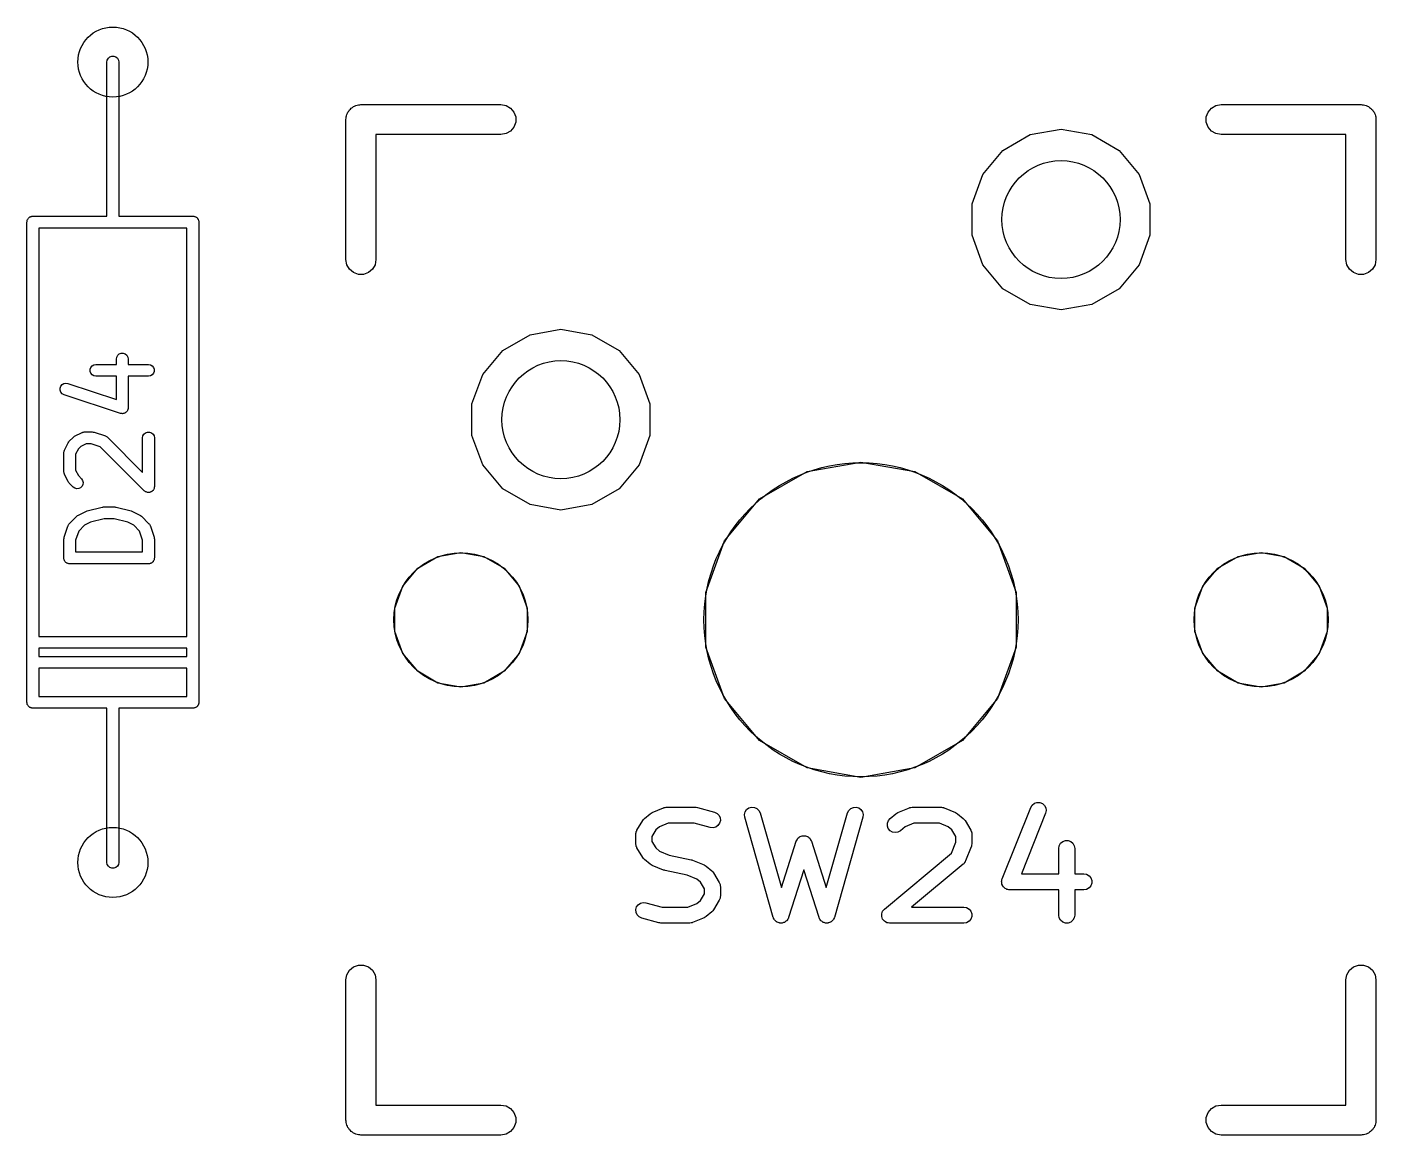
# Model space of a CAD drawing. Header units: millimetres. Extents: x 99 to 267, y 100 to 221.
# Drawn here: x 160.71 to 177.84, y 160.48 to 174.55 of the extents above; entities that cross this region are included whole.
import ezdxf

# ---------------------------------------------------------------- set-up
doc = ezdxf.new("R2010")
doc.units = ezdxf.units.MM
doc.layers.add('BLACK', color=7, linetype='Continuous')
doc.layers.add('PCB', color=4, linetype='Continuous')

# ---------------------------------------------------------------- blocks, each defined once
blk = doc.blocks.new('PCB詳細')
at = {"layer": 'BLACK'}
for p, q in [((97.925, -71.92), (97.9295, -71.8943)), ((97.925, -73.19), (97.925, -71.92)), ((97.9295, -71.8943), (97.9425, -71.8718)), ((97.9425, -71.8718), (97.9625, -71.855)), ((97.9625, -71.855), (97.987, -71.8461)), ((97.987, -71.8461), (98.013, -71.8461)), ((98.013, -71.8461), (98.0375, -71.855)), ((98.0375, -71.855), (98.0575, -71.8718)), ((98.0575, -71.8718), (98.0705, -71.8943)), ((98.0705, -71.8943), (98.075, -71.92)), ((98.075, -71.92), (98.075, -73.19)), ((101.101, -72.4681), (101.117, -72.4624)), ((101.117, -72.4624), (101.134, -72.4624)), ((101.134, -72.4624), (101.15, -72.4595)), ((101.15, -72.4595), (102.928, -72.4595)), ((102.928, -72.4595), (102.993, -72.471)), ((112.007, -72.471), (112.072, -72.4595)), ((112.072, -72.4595), (113.85, -72.4595)), ((113.85, -72.4595), (113.866, -72.4624)), ((113.866, -72.4624), (113.883, -72.4624)), ((113.883, -72.4624), (113.899, -72.4681)), ((100.959, -72.65), (100.962, -72.6336)), ((100.962, -72.6169), (100.968, -72.6013)), ((100.962, -72.6336), (100.962, -72.6169)), ((100.968, -72.6013), (100.971, -72.5848)), ((100.971, -72.5848), (100.979, -72.5704)), ((100.979, -72.5704), (100.985, -72.5547)), ((100.985, -72.5547), (100.996, -72.542)), ((100.996, -72.542), (101.004, -72.5275)), ((101.004, -72.5275), (101.017, -72.5168)), ((101.017, -72.5168), (101.028, -72.5041)), ((101.028, -72.5041), (101.042, -72.4957)), ((101.042, -72.4957), (101.055, -72.485)), ((101.055, -72.485), (101.07, -72.4793)), ((101.07, -72.4793), (101.085, -72.471)), ((101.085, -72.471), (101.101, -72.4681)), ((102.993, -72.471), (103.05, -72.5041)), ((103.05, -72.5041), (103.093, -72.5547)), ((103.093, -72.5547), (103.116, -72.6169)), ((103.116, -72.6169), (103.116, -72.6831)), ((111.884, -72.6169), (111.907, -72.5547)), ((111.884, -72.6831), (111.884, -72.6169)), ((111.907, -72.5547), (111.95, -72.5041)), ((111.95, -72.5041), (112.007, -72.471)), ((113.899, -72.4681), (113.915, -72.471)), ((113.915, -72.471), (113.93, -72.4793)), ((113.93, -72.4793), (113.945, -72.485)), ((113.945, -72.485), (113.958, -72.4957)), ((113.958, -72.4957), (113.972, -72.5041)), ((113.972, -72.5041), (113.983, -72.5168)), ((113.983, -72.5168), (113.996, -72.5275)), ((113.996, -72.5275), (114.004, -72.542)), ((114.004, -72.542), (114.015, -72.5547)), ((114.015, -72.5547), (114.021, -72.5704)), ((114.021, -72.5704), (114.029, -72.5848)), ((114.029, -72.5848), (114.032, -72.6013)), ((114.032, -72.6013), (114.038, -72.6169)), ((114.038, -72.6169), (114.038, -72.6336)), ((114.038, -72.6336), (114.04, -72.65)), ((100.959, -74.428), (100.959, -72.65)), ((103.05, -72.7959), (102.993, -72.829)), ((103.093, -72.7452), (103.05, -72.7959)), ((103.116, -72.6831), (103.093, -72.7452)), ((109.648, -72.8418), (110.04, -72.7726)), ((110.04, -72.7726), (110.432, -72.8418)), ((111.907, -72.7452), (111.884, -72.6831)), ((111.95, -72.7959), (111.907, -72.7452)), ((112.007, -72.829), (111.95, -72.7959)), ((114.04, -72.65), (114.04, -74.428)), ((102.928, -72.8405), (101.34, -72.8405)), ((101.34, -72.8405), (101.34, -74.428)), ((102.993, -72.829), (102.928, -72.8405)), ((109.302, -73.0411), (109.648, -72.8418)), ((110.432, -72.8418), (110.778, -73.0411)), ((112.072, -72.8405), (112.007, -72.829)), ((113.659, -72.8405), (112.072, -72.8405)), ((113.659, -74.428), (113.659, -72.8405)), ((109.046, -73.3463), (109.302, -73.0411)), ((110.778, -73.0411), (111.034, -73.3463)), ((97.925, -73.877), (97.925, -73.19)), ((98.075, -73.19), (98.075, -73.877)), ((108.91, -73.7208), (109.046, -73.3463)), ((111.034, -73.3463), (111.17, -73.7208)), ((108.91, -74.1192), (108.91, -73.7208)), ((111.17, -73.7208), (111.17, -74.1192)), ((96.909, -73.952), (96.9101, -73.9455)), ((96.909, -80.048), (96.909, -73.952)), ((96.9101, -73.939), (96.9124, -73.9328)), ((96.9101, -73.9455), (96.9101, -73.939)), ((96.9124, -73.9328), (96.9135, -73.9263)), ((96.9135, -73.9263), (96.9168, -73.9207)), ((96.9168, -73.9207), (96.919, -73.9145)), ((96.919, -73.9145), (96.9233, -73.9095)), ((96.9233, -73.9095), (96.9265, -73.9038)), ((96.9265, -73.9038), (96.9316, -73.8996)), ((96.9316, -73.8996), (96.9358, -73.8945)), ((96.9358, -73.8945), (96.9415, -73.8913)), ((96.9415, -73.8913), (96.9465, -73.887)), ((96.9465, -73.887), (96.9527, -73.8848)), ((96.9527, -73.8848), (96.9583, -73.8815)), ((96.9583, -73.8815), (96.9648, -73.8804)), ((96.9648, -73.8804), (96.971, -73.8781)), ((96.971, -73.8781), (96.9775, -73.8781)), ((96.9775, -73.8781), (96.984, -73.877)), ((96.984, -73.877), (97.925, -73.877)), ((98.075, -73.877), (99.016, -73.877)), ((99.016, -73.877), (99.0225, -73.8781)), ((99.0225, -73.8781), (99.029, -73.8781)), ((99.029, -73.8781), (99.0352, -73.8804)), ((99.0352, -73.8804), (99.0417, -73.8815)), ((99.0417, -73.8815), (99.0473, -73.8848)), ((99.0473, -73.8848), (99.0535, -73.887)), ((99.0535, -73.887), (99.0585, -73.8913)), ((99.0585, -73.8913), (99.0642, -73.8945)), ((99.0642, -73.8945), (99.0684, -73.8996)), ((99.0684, -73.8996), (99.0735, -73.9038)), ((99.0735, -73.9038), (99.0767, -73.9095)), ((99.0767, -73.9095), (99.081, -73.9145)), ((99.081, -73.9145), (99.0832, -73.9207)), ((99.0832, -73.9207), (99.0865, -73.9263)), ((99.0865, -73.9263), (99.0876, -73.9328)), ((99.0876, -73.9328), (99.0899, -73.939)), ((99.0899, -73.939), (99.0899, -73.9455)), ((99.0899, -73.9455), (99.091, -73.952)), ((99.091, -73.952), (99.091, -80.048)), ((98, -74.027), (97.059, -74.027)), ((97.059, -74.027), (97.059, -79.211)), ((98.941, -74.027), (98, -74.027)), ((98.941, -79.211), (98.941, -74.027)), ((109.046, -74.4937), (108.91, -74.1192)), ((111.17, -74.1192), (111.034, -74.4937)), ((100.971, -74.4932), (100.959, -74.428)), ((101.004, -74.5505), (100.971, -74.4932)), ((101.329, -74.4932), (101.296, -74.5505)), ((101.34, -74.428), (101.329, -74.4932)), ((109.302, -74.7989), (109.046, -74.4937)), ((111.034, -74.4937), (110.778, -74.7989)), ((113.671, -74.4932), (113.659, -74.428)), ((113.704, -74.5505), (113.671, -74.4932)), ((114.029, -74.4932), (113.996, -74.5505)), ((114.04, -74.428), (114.029, -74.4932)), ((101.055, -74.593), (101.004, -74.5505)), ((101.117, -74.6156), (101.055, -74.593)), ((101.183, -74.6156), (101.117, -74.6156)), ((101.245, -74.593), (101.183, -74.6156)), ((101.296, -74.5505), (101.245, -74.593)), ((113.755, -74.593), (113.704, -74.5505)), ((113.817, -74.6156), (113.755, -74.593)), ((113.883, -74.6156), (113.817, -74.6156)), ((113.945, -74.593), (113.883, -74.6156)), ((113.996, -74.5505), (113.945, -74.593)), ((109.648, -74.9982), (109.302, -74.7989)), ((110.778, -74.7989), (110.432, -74.9982)), ((110.04, -75.0674), (109.648, -74.9982)), ((110.432, -74.9982), (110.04, -75.0674)), ((103.298, -75.3818), (103.69, -75.3126)), ((103.69, -75.3126), (104.082, -75.3818)), ((102.952, -75.5811), (103.298, -75.3818)), ((104.082, -75.3818), (104.428, -75.5811)), ((98.044, -75.6905), (98.0486, -75.6648)), ((98.044, -75.7583), (98.044, -75.6905)), ((98.0486, -75.6648), (98.0616, -75.6423)), ((98.0616, -75.6423), (98.0815, -75.6255)), ((98.0815, -75.6255), (98.106, -75.6166)), ((98.106, -75.6166), (98.1321, -75.6166)), ((98.1321, -75.6166), (98.1565, -75.6255)), ((98.1565, -75.6255), (98.1765, -75.6423)), ((98.1765, -75.6423), (98.1895, -75.6648)), ((98.1895, -75.6648), (98.194, -75.6905)), ((98.194, -75.6905), (98.194, -75.7583)), ((102.696, -75.8863), (102.952, -75.5811)), ((104.428, -75.5811), (104.684, -75.8863)), ((97.7119, -75.8203), (97.7208, -75.7958)), ((97.7119, -75.8464), (97.7119, -75.8203)), ((97.7208, -75.8708), (97.7119, -75.8464)), ((97.7208, -75.7958), (97.7375, -75.7759)), ((97.7375, -75.8908), (97.7208, -75.8708)), ((97.7375, -75.7759), (97.7601, -75.7629)), ((97.7601, -75.7629), (97.7857, -75.7583)), ((97.7857, -75.7583), (98.044, -75.7583)), ((98.194, -75.7583), (98.4524, -75.7583)), ((98.4524, -75.7583), (98.478, -75.7629)), ((98.478, -75.7629), (98.5006, -75.7759)), ((98.5006, -75.7759), (98.5173, -75.7958)), ((98.5173, -75.8708), (98.5006, -75.8908)), ((98.5173, -75.7958), (98.5262, -75.8203)), ((98.5262, -75.8464), (98.5173, -75.8708)), ((98.5262, -75.8203), (98.5262, -75.8464)), ((102.56, -76.2608), (102.696, -75.8863)), ((104.684, -75.8863), (104.82, -76.2608)), ((97.3306, -76.0604), (97.3388, -76.0357)), ((97.3313, -76.0865), (97.3306, -76.0604)), ((97.3388, -76.0357), (97.355, -76.0153)), ((97.355, -76.0153), (97.3772, -76.0017)), ((97.3772, -76.0017), (97.4027, -75.9965)), ((97.4027, -75.9965), (97.4285, -76.0003)), ((97.4285, -76.0003), (98.044, -76.2055)), ((97.7601, -75.9038), (97.7375, -75.8908)), ((97.7857, -75.9083), (97.7601, -75.9038)), ((98.044, -75.9083), (97.7857, -75.9083)), ((98.044, -76.2055), (98.044, -75.9083)), ((98.4524, -75.9083), (98.194, -75.9083)), ((98.194, -75.9083), (98.194, -76.3095)), ((98.478, -75.9038), (98.4524, -75.9083)), ((98.5006, -75.8908), (98.478, -75.9038)), ((97.3409, -76.1107), (97.3313, -76.0865)), ((97.3581, -76.1302), (97.3409, -76.1107)), ((97.381, -76.1426), (97.3581, -76.1302)), ((98.0953, -76.3807), (97.381, -76.1426)), ((98.1008, -76.3815), (98.0953, -76.3807)), ((98.106, -76.3834), (98.1008, -76.3815)), ((98.1136, -76.3834), (98.106, -76.3834)), ((98.1211, -76.3845), (98.1136, -76.3834)), ((98.1265, -76.3834), (98.1211, -76.3845)), ((98.1321, -76.3834), (98.1265, -76.3834)), ((98.1392, -76.3808), (98.1321, -76.3834)), ((98.1466, -76.3793), (98.1392, -76.3808)), ((98.1513, -76.3764), (98.1466, -76.3793)), ((98.1565, -76.3745), (98.1513, -76.3764)), ((98.1624, -76.3696), (98.1565, -76.3745)), ((98.1688, -76.3656), (98.1624, -76.3696)), ((98.1723, -76.3613), (98.1688, -76.3656)), ((98.1765, -76.3577), (98.1723, -76.3613)), ((98.1803, -76.3512), (98.1765, -76.3577)), ((98.185, -76.3452), (98.1803, -76.3512)), ((98.1868, -76.34), (98.185, -76.3452)), ((98.1895, -76.3352), (98.1868, -76.34)), ((98.1908, -76.3277), (98.1895, -76.3352)), ((98.1932, -76.3205), (98.1908, -76.3277)), ((98.194, -76.3095), (98.1931, -76.315)), ((98.1931, -76.315), (98.1932, -76.3205)), ((102.56, -76.6592), (102.56, -76.2608)), ((104.82, -76.2608), (104.82, -76.6592)), ((97.4329, -76.7522), (97.4401, -76.7425)), ((97.4401, -76.7425), (97.447, -76.7327)), ((97.447, -76.7327), (97.4946, -76.6851)), ((97.4946, -76.6851), (97.5044, -76.6782)), ((97.5044, -76.6782), (97.5141, -76.671)), ((97.5141, -76.671), (97.6093, -76.6234)), ((97.6093, -76.6234), (97.6135, -76.6222)), ((97.6135, -76.6222), (97.6172, -76.62)), ((97.6172, -76.62), (97.6259, -76.6185)), ((97.6259, -76.6185), (97.6343, -76.616)), ((97.6343, -76.616), (97.6386, -76.6162)), ((97.6386, -76.6162), (97.6429, -76.6155)), ((97.6429, -76.6155), (97.7381, -76.6155)), ((97.7381, -76.6155), (97.7499, -76.6176)), ((97.7499, -76.6176), (97.7618, -76.6193)), ((97.7618, -76.6193), (97.9047, -76.6669)), ((97.9047, -76.6669), (97.9085, -76.669)), ((97.9085, -76.669), (97.9126, -76.6701)), ((97.9126, -76.6701), (97.9198, -76.6752)), ((97.9198, -76.6752), (97.9276, -76.6793)), ((97.9276, -76.6793), (97.9304, -76.6826)), ((97.9304, -76.6826), (97.934, -76.6851)), ((97.934, -76.6851), (98.3774, -77.1285)), ((98.3774, -76.6905), (98.3819, -76.6648)), ((98.3774, -77.1285), (98.3774, -76.6905)), ((98.3819, -76.6648), (98.3949, -76.6423)), ((98.3949, -76.6423), (98.4149, -76.6255)), ((98.4149, -76.6255), (98.4394, -76.6166)), ((98.4394, -76.6166), (98.4654, -76.6166)), ((98.4654, -76.6166), (98.4899, -76.6255)), ((98.4899, -76.6255), (98.5098, -76.6423)), ((98.5098, -76.6423), (98.5229, -76.6648)), ((98.5229, -76.6648), (98.5274, -76.6905)), ((98.5274, -76.6905), (98.5274, -77.3095)), ((102.696, -77.0337), (102.56, -76.6592)), ((104.82, -76.6592), (104.684, -77.0337)), ((97.3774, -76.881), (97.3781, -76.8767)), ((97.3774, -77.119), (97.3774, -76.881)), ((97.3779, -76.8724), (97.3804, -76.864)), ((97.3781, -76.8767), (97.3779, -76.8724)), ((97.3804, -76.864), (97.3819, -76.8553)), ((97.3819, -76.8553), (97.3841, -76.8516)), ((97.3841, -76.8516), (97.3853, -76.8474)), ((97.3853, -76.8474), (97.4329, -76.7522)), ((97.5616, -76.8301), (97.5274, -76.8987)), ((97.5274, -76.8987), (97.5274, -77.1013)), ((97.592, -76.7997), (97.5616, -76.8301)), ((97.6606, -76.7655), (97.592, -76.7997)), ((97.7259, -76.7655), (97.6606, -76.7655)), ((97.8404, -76.8036), (97.7259, -76.7655)), ((98.3993, -77.3626), (97.8404, -76.8036)), ((102.952, -77.3389), (102.696, -77.0337)), ((104.684, -77.0337), (104.428, -77.3389)), ((106.815, -77.1192), (107.5, -76.9985)), ((107.5, -76.9985), (108.185, -77.1192)), ((97.3781, -77.1233), (97.3774, -77.119)), ((97.3779, -77.1276), (97.3781, -77.1233)), ((97.3804, -77.136), (97.3779, -77.1276)), ((97.3819, -77.1447), (97.3804, -77.136)), ((97.3841, -77.1484), (97.3819, -77.1447)), ((97.3853, -77.1526), (97.3841, -77.1484)), ((97.4329, -77.2478), (97.3853, -77.1526)), ((97.4401, -77.2575), (97.4329, -77.2478)), ((97.447, -77.2673), (97.4401, -77.2575)), ((97.5274, -77.1013), (97.5616, -77.1699)), ((97.5616, -77.1699), (97.6007, -77.2089)), ((97.6007, -77.2089), (97.6156, -77.2302)), ((97.6156, -77.2302), (97.6223, -77.2554)), ((97.6223, -77.2554), (97.6201, -77.2813)), ((106.213, -77.4667), (106.815, -77.1192)), ((108.185, -77.1192), (108.787, -77.4667)), ((97.4946, -77.3149), (97.447, -77.2673)), ((97.5159, -77.3299), (97.4946, -77.3149)), ((97.5411, -77.3366), (97.5159, -77.3299)), ((97.567, -77.3343), (97.5411, -77.3366)), ((97.5906, -77.3233), (97.567, -77.3343)), ((97.6091, -77.3049), (97.5906, -77.3233)), ((97.6201, -77.2813), (97.6091, -77.3049)), ((98.4074, -77.3682), (98.3993, -77.3626)), ((98.4149, -77.3745), (98.4074, -77.3682)), ((98.418, -77.3756), (98.4149, -77.3745)), ((98.4207, -77.3775), (98.418, -77.3756)), ((98.4302, -77.38), (98.4207, -77.3775)), ((98.4394, -77.3834), (98.4302, -77.38)), ((98.4427, -77.3834), (98.4394, -77.3834)), ((98.4458, -77.3842), (98.4427, -77.3834)), ((98.4556, -77.3834), (98.4458, -77.3842)), ((98.4654, -77.3834), (98.4556, -77.3834)), ((98.4685, -77.3823), (98.4654, -77.3834)), ((98.4718, -77.382), (98.4685, -77.3823)), ((98.4807, -77.3778), (98.4718, -77.382)), ((98.4899, -77.3745), (98.4807, -77.3778)), ((98.4924, -77.3724), (98.4899, -77.3745)), ((98.4954, -77.371), (98.4924, -77.3724)), ((98.5023, -77.364), (98.4954, -77.371)), ((98.5098, -77.3577), (98.5023, -77.364)), ((98.5115, -77.3549), (98.5098, -77.3577)), ((98.5138, -77.3525), (98.5115, -77.3549)), ((98.518, -77.3437), (98.5138, -77.3525)), ((98.5229, -77.3352), (98.518, -77.3437)), ((98.5234, -77.3319), (98.5229, -77.3352)), ((98.5248, -77.3289), (98.5234, -77.3319)), ((98.5257, -77.3192), (98.5248, -77.3289)), ((98.5274, -77.3095), (98.5257, -77.3192)), ((103.298, -77.5382), (102.952, -77.3389)), ((104.428, -77.3389), (104.082, -77.5382)), ((97.6723, -77.6177), (97.8628, -77.5701)), ((97.8628, -77.5701), (97.8719, -77.5695)), ((97.8719, -77.5695), (97.881, -77.5679)), ((97.881, -77.5679), (98.0238, -77.5679)), ((98.0238, -77.5679), (98.0328, -77.5695)), ((98.0328, -77.5695), (98.042, -77.5701)), ((98.042, -77.5701), (98.2325, -77.6177)), ((103.69, -77.6074), (103.298, -77.5382)), ((104.082, -77.5382), (103.69, -77.6074)), ((105.767, -77.9992), (106.213, -77.4667)), ((108.787, -77.4667), (109.233, -77.9992)), ((97.447, -77.7803), (97.5422, -77.6851)), ((97.5422, -77.6851), (97.552, -77.6782)), ((97.552, -77.6782), (97.5617, -77.671)), ((97.5617, -77.671), (97.6569, -77.6234)), ((97.7167, -77.7612), (97.6397, -77.7997)), ((97.6569, -77.6234), (97.6648, -77.6211)), ((97.6648, -77.6211), (97.6723, -77.6177)), ((97.8902, -77.7179), (97.7167, -77.7612)), ((98.0146, -77.7179), (97.8902, -77.7179)), ((98.1881, -77.7612), (98.0146, -77.7179)), ((98.2651, -77.7997), (98.1881, -77.7612)), ((98.2325, -77.6177), (98.24, -77.6211)), ((98.24, -77.6211), (98.2478, -77.6234)), ((98.2478, -77.6234), (98.3431, -77.671)), ((98.3431, -77.671), (98.3527, -77.6782)), ((98.3527, -77.6782), (98.3626, -77.6851)), ((98.3626, -77.6851), (98.4578, -77.7803)), ((97.3812, -77.9525), (97.4288, -77.8096)), ((97.4288, -77.8096), (97.4309, -77.8058)), ((97.4309, -77.8058), (97.432, -77.8016)), ((97.432, -77.8016), (97.4371, -77.7944)), ((97.4371, -77.7944), (97.4413, -77.7867)), ((97.4413, -77.7867), (97.4445, -77.7838)), ((97.4445, -77.7838), (97.447, -77.7803)), ((97.5656, -77.8738), (97.5274, -77.9884)), ((97.6397, -77.7997), (97.5656, -77.8738)), ((98.3392, -77.8738), (98.2651, -77.7997)), ((98.3774, -77.9884), (98.3392, -77.8738)), ((98.4578, -77.7803), (98.4603, -77.7838)), ((98.4603, -77.7838), (98.4635, -77.7867)), ((98.4635, -77.7867), (98.4677, -77.7944)), ((98.4677, -77.7944), (98.4727, -77.8016)), ((98.4727, -77.8016), (98.4739, -77.8058)), ((98.4739, -77.8058), (98.4759, -77.8096)), ((98.4759, -77.8096), (98.5235, -77.9525)), ((97.3774, -77.9762), (97.3795, -77.9643)), ((97.3774, -78.2143), (97.3774, -77.9762)), ((97.3795, -77.9643), (97.3812, -77.9525)), ((97.5274, -77.9884), (97.5274, -78.1393)), ((98.3774, -78.1393), (98.3774, -77.9884)), ((98.5235, -77.9525), (98.5253, -77.9643)), ((98.5253, -77.9643), (98.5274, -77.9762)), ((98.5274, -77.9762), (98.5274, -78.2143)), ((105.529, -78.6524), (105.767, -77.9992)), ((109.233, -77.9992), (109.471, -78.6524)), ((97.3785, -78.2207), (97.3774, -78.2143)), ((97.3785, -78.2273), (97.3785, -78.2207)), ((97.3808, -78.2335), (97.3785, -78.2273)), ((97.3819, -78.2399), (97.3808, -78.2335)), ((97.3852, -78.2456), (97.3819, -78.2399)), ((97.3874, -78.2518), (97.3852, -78.2456)), ((97.3916, -78.2568), (97.3874, -78.2518)), ((97.3949, -78.2625), (97.3916, -78.2568)), ((97.4, -78.2667), (97.3949, -78.2625)), ((97.4042, -78.2717), (97.4, -78.2667)), ((97.4099, -78.275), (97.4042, -78.2717)), ((97.4149, -78.2792), (97.4099, -78.275)), ((97.421, -78.2815), (97.4149, -78.2792)), ((97.4267, -78.2848), (97.421, -78.2815)), ((97.4332, -78.2859), (97.4267, -78.2848)), ((97.4394, -78.2881), (97.4332, -78.2859)), ((97.4459, -78.2881), (97.4394, -78.2881)), ((97.4524, -78.2893), (97.4459, -78.2881)), ((97.5274, -78.1393), (98.3774, -78.1393)), ((98.4588, -78.2881), (98.4524, -78.2893)), ((98.4654, -78.2881), (98.4588, -78.2881)), ((98.4716, -78.2859), (98.4654, -78.2881)), ((98.478, -78.2848), (98.4716, -78.2859)), ((98.4837, -78.2815), (98.478, -78.2848)), ((98.4899, -78.2792), (98.4837, -78.2815)), ((98.4949, -78.275), (98.4899, -78.2792)), ((98.5006, -78.2717), (98.4949, -78.275)), ((98.5048, -78.2667), (98.5006, -78.2717)), ((98.5098, -78.2625), (98.5048, -78.2667)), ((98.5131, -78.2568), (98.5098, -78.2625)), ((98.5173, -78.2518), (98.5131, -78.2568)), ((98.5196, -78.2456), (98.5173, -78.2518)), ((98.5229, -78.2399), (98.5196, -78.2456)), ((98.524, -78.2335), (98.5229, -78.2399)), ((98.5262, -78.2273), (98.524, -78.2335)), ((98.5274, -78.2143), (98.5262, -78.2207)), ((98.5262, -78.2207), (98.5262, -78.2273)), ((101.871, -78.3457), (102.128, -78.1974)), ((102.128, -78.1974), (102.42, -78.1458)), ((102.42, -78.1458), (102.712, -78.1974)), ((102.712, -78.1974), (102.969, -78.3457)), ((112.031, -78.3457), (112.288, -78.1974)), ((112.288, -78.1974), (112.58, -78.1458)), ((112.58, -78.1458), (112.872, -78.1974)), ((112.872, -78.1974), (113.129, -78.3457)), ((98.4524, -78.2893), (97.4524, -78.2893)), ((101.68, -78.5729), (101.871, -78.3457)), ((102.969, -78.3457), (103.16, -78.5729)), ((111.84, -78.5729), (112.031, -78.3457)), ((113.129, -78.3457), (113.32, -78.5729)), ((101.579, -78.8517), (101.68, -78.5729)), ((103.16, -78.5729), (103.261, -78.8517)), ((111.739, -78.8517), (111.84, -78.5729)), ((113.32, -78.5729), (113.421, -78.8517)), ((105.529, -79.3476), (105.529, -78.6524)), ((109.471, -78.6524), (109.471, -79.3476)), ((101.579, -79.1483), (101.579, -78.8517)), ((103.261, -78.8517), (103.261, -79.1483)), ((111.739, -79.1483), (111.739, -78.8517)), ((113.421, -78.8517), (113.421, -79.1483)), ((97.059, -79.211), (98.941, -79.211)), ((101.68, -79.4271), (101.579, -79.1483)), ((103.261, -79.1483), (103.16, -79.4271)), ((111.84, -79.4271), (111.739, -79.1483)), ((113.421, -79.1483), (113.32, -79.4271)), ((97.059, -79.361), (97.059, -79.465)), ((98.941, -79.361), (97.059, -79.361)), ((97.059, -79.465), (98.941, -79.465)), ((98.941, -79.465), (98.941, -79.361)), ((101.871, -79.6543), (101.68, -79.4271)), ((103.16, -79.4271), (102.969, -79.6543)), ((105.767, -80.0008), (105.529, -79.3476)), ((109.471, -79.3476), (109.233, -80.0008)), ((112.031, -79.6543), (111.84, -79.4271)), ((113.32, -79.4271), (113.129, -79.6543)), ((98.941, -79.615), (97.059, -79.615)), ((97.059, -79.615), (97.059, -79.973)), ((98.941, -79.973), (98.941, -79.615)), ((102.128, -79.8026), (101.871, -79.6543)), ((102.969, -79.6543), (102.712, -79.8026)), ((112.288, -79.8026), (112.031, -79.6543)), ((113.129, -79.6543), (112.872, -79.8026)), ((102.42, -79.8541), (102.128, -79.8026)), ((102.712, -79.8026), (102.42, -79.8541)), ((112.58, -79.8541), (112.288, -79.8026)), ((112.872, -79.8026), (112.58, -79.8541)), ((97.059, -79.973), (98, -79.973)), ((98, -79.973), (98.941, -79.973)), ((106.213, -80.5332), (105.767, -80.0008)), ((109.233, -80.0008), (108.787, -80.5332)), ((96.9101, -80.0545), (96.909, -80.048)), ((96.9101, -80.061), (96.9101, -80.0545)), ((96.9124, -80.0672), (96.9101, -80.061)), ((96.9135, -80.0737), (96.9124, -80.0672)), ((96.9168, -80.0793), (96.9135, -80.0737)), ((96.919, -80.0855), (96.9168, -80.0793)), ((96.9233, -80.0905), (96.919, -80.0855)), ((96.9265, -80.0962), (96.9233, -80.0905)), ((96.9316, -80.1004), (96.9265, -80.0962)), ((96.9358, -80.1055), (96.9316, -80.1004)), ((96.9415, -80.1087), (96.9358, -80.1055)), ((96.9465, -80.113), (96.9415, -80.1087)), ((96.9527, -80.1152), (96.9465, -80.113)), ((96.9583, -80.1185), (96.9527, -80.1152)), ((96.9648, -80.1196), (96.9583, -80.1185)), ((96.971, -80.1219), (96.9648, -80.1196)), ((96.9775, -80.1219), (96.971, -80.1219)), ((96.984, -80.123), (96.9775, -80.1219)), ((97.925, -80.123), (96.984, -80.123)), ((97.925, -80.81), (97.925, -80.123)), ((99.016, -80.123), (98.075, -80.123)), ((98.075, -80.123), (98.075, -80.81)), ((99.0225, -80.1219), (99.016, -80.123)), ((99.029, -80.1219), (99.0225, -80.1219)), ((99.0352, -80.1196), (99.029, -80.1219)), ((99.0417, -80.1185), (99.0352, -80.1196)), ((99.0473, -80.1152), (99.0417, -80.1185)), ((99.0535, -80.113), (99.0473, -80.1152)), ((99.0585, -80.1087), (99.0535, -80.113)), ((99.0642, -80.1055), (99.0585, -80.1087)), ((99.0684, -80.1004), (99.0642, -80.1055)), ((99.0735, -80.0962), (99.0684, -80.1004)), ((99.0767, -80.0905), (99.0735, -80.0962)), ((99.081, -80.0855), (99.0767, -80.0905)), ((99.0832, -80.0793), (99.081, -80.0855)), ((99.0865, -80.0737), (99.0832, -80.0793)), ((99.0876, -80.0672), (99.0865, -80.0737)), ((99.0899, -80.061), (99.0876, -80.0672)), ((99.091, -80.048), (99.0899, -80.0545)), ((99.0899, -80.0545), (99.0899, -80.061)), ((106.815, -80.8808), (106.213, -80.5332)), ((108.787, -80.5332), (108.185, -80.8808)), ((97.925, -82.08), (97.925, -80.81)), ((98.075, -80.81), (98.075, -82.08)), ((107.5, -81.0015), (106.815, -80.8808)), ((108.185, -80.8808), (107.5, -81.0015)), ((109.655, -81.3813), (109.674, -81.3513)), ((109.674, -81.3513), (109.702, -81.3295)), ((109.702, -81.3295), (109.735, -81.3185)), ((109.735, -81.3185), (109.77, -81.3196)), ((109.77, -81.3196), (109.803, -81.3327)), ((109.803, -81.3327), (109.83, -81.3562)), ((109.83, -81.3562), (109.846, -81.3873)), ((104.728, -81.5482), (104.739, -81.5354)), ((104.739, -81.5354), (104.75, -81.5224)), ((104.75, -81.5224), (104.822, -81.4619)), ((104.822, -81.4619), (104.836, -81.4544)), ((104.836, -81.4544), (104.848, -81.4462)), ((104.848, -81.4462), (104.993, -81.3857)), ((104.993, -81.3857), (104.996, -81.3852)), ((104.996, -81.3852), (104.998, -81.3841)), ((104.998, -81.3841), (105.013, -81.3814)), ((105.013, -81.3814), (105.028, -81.378)), ((105.028, -81.378), (105.03, -81.3783)), ((105.03, -81.3783), (105.033, -81.3779)), ((105.033, -81.3779), (105.395, -81.3779)), ((105.395, -81.3779), (105.409, -81.3803)), ((105.409, -81.3803), (105.423, -81.3816)), ((105.423, -81.3816), (105.64, -81.4421)), ((105.64, -81.4421), (105.672, -81.4573)), ((105.672, -81.4573), (105.697, -81.4825)), ((105.697, -81.4825), (105.712, -81.5146)), ((105.712, -81.5146), (105.714, -81.5498)), ((106.02, -81.4723), (106.028, -81.4381)), ((106.023, -81.5074), (106.02, -81.4723)), ((106.386, -82.7774), (106.023, -81.5074)), ((106.028, -81.4381), (106.048, -81.4089)), ((106.048, -81.4089), (106.077, -81.3882)), ((106.077, -81.3882), (106.111, -81.3785)), ((106.111, -81.3785), (106.146, -81.381)), ((106.146, -81.381), (106.178, -81.3953)), ((106.178, -81.3953), (106.203, -81.4199)), ((106.203, -81.4199), (106.219, -81.4516)), ((106.219, -81.4516), (106.49, -82.399)), ((107.059, -82.399), (107.33, -81.4516)), ((107.525, -81.5074), (107.162, -82.7774)), ((107.33, -81.4516), (107.345, -81.4199)), ((107.345, -81.4199), (107.371, -81.3953)), ((107.371, -81.3953), (107.403, -81.381)), ((107.403, -81.381), (107.438, -81.3785)), ((107.438, -81.3785), (107.472, -81.3882)), ((107.472, -81.3882), (107.5, -81.4089)), ((107.5, -81.4089), (107.52, -81.4381)), ((107.52, -81.4381), (107.529, -81.4723)), ((107.529, -81.4723), (107.525, -81.5074)), ((107.848, -81.5494), (107.87, -81.5224)), ((107.87, -81.5224), (107.943, -81.4619)), ((107.943, -81.4619), (107.956, -81.4544)), ((107.956, -81.4544), (107.969, -81.4462)), ((107.969, -81.4462), (108.114, -81.3857)), ((108.114, -81.3857), (108.116, -81.3852)), ((108.116, -81.3852), (108.118, -81.3841)), ((108.118, -81.3841), (108.134, -81.3814)), ((108.134, -81.3814), (108.148, -81.378)), ((108.148, -81.378), (108.151, -81.3783)), ((108.151, -81.3783), (108.153, -81.3779)), ((108.153, -81.3779), (108.516, -81.3779)), ((108.516, -81.3779), (108.518, -81.3783)), ((108.518, -81.3783), (108.521, -81.378)), ((108.521, -81.378), (108.536, -81.3814)), ((108.536, -81.3814), (108.551, -81.3841)), ((108.551, -81.3841), (108.553, -81.3852)), ((108.553, -81.3852), (108.555, -81.3857)), ((108.555, -81.3857), (108.7, -81.4462)), ((108.7, -81.4462), (108.713, -81.4544)), ((108.713, -81.4544), (108.726, -81.4619)), ((108.726, -81.4619), (108.799, -81.5224)), ((108.799, -81.5224), (108.81, -81.5354)), ((108.81, -81.5354), (108.821, -81.5482)), ((109.293, -82.2885), (109.655, -81.3813)), ((109.844, -81.4568), (109.537, -82.2246)), ((109.851, -81.4222), (109.844, -81.4568)), ((109.846, -81.3873), (109.851, -81.4222)), ((104.641, -81.7214), (104.642, -81.7118)), ((104.642, -81.7118), (104.643, -81.7021)), ((104.643, -81.7021), (104.645, -81.6946)), ((104.645, -81.6946), (104.647, -81.6867)), ((104.647, -81.6867), (104.652, -81.6782)), ((104.652, -81.6782), (104.655, -81.6692)), ((104.655, -81.6692), (104.728, -81.5482)), ((104.893, -81.6675), (104.844, -81.7496)), ((104.941, -81.6279), (104.893, -81.6675)), ((105.053, -81.5811), (104.941, -81.6279)), ((105.382, -81.5811), (105.053, -81.5811)), ((105.586, -81.6379), (105.382, -81.5811)), ((105.621, -81.6413), (105.586, -81.6379)), ((105.655, -81.6325), (105.621, -81.6413)), ((105.684, -81.6125), (105.655, -81.6325)), ((105.705, -81.5838), (105.684, -81.6125)), ((105.714, -81.5498), (105.705, -81.5838)), ((107.835, -81.5825), (107.848, -81.5494)), ((107.835, -81.6178), (107.835, -81.5825)), ((107.847, -81.651), (107.835, -81.6178)), ((107.87, -81.6781), (107.847, -81.651)), ((107.9, -81.6958), (107.87, -81.6781)), ((107.935, -81.7021), (107.9, -81.6958)), ((107.97, -81.6961), (107.935, -81.7021)), ((108, -81.6785), (107.97, -81.6961)), ((108.061, -81.6279), (108, -81.6785)), ((108.173, -81.5811), (108.061, -81.6279)), ((108.496, -81.5811), (108.173, -81.5811)), ((108.608, -81.6279), (108.496, -81.5811)), ((108.655, -81.6675), (108.608, -81.6279)), ((108.705, -81.7496), (108.655, -81.6675)), ((108.821, -81.5482), (108.893, -81.6692)), ((108.893, -81.6692), (108.897, -81.6782)), ((108.897, -81.6782), (108.902, -81.6867)), ((108.902, -81.6867), (108.903, -81.6946)), ((108.903, -81.6946), (108.906, -81.7021)), ((108.906, -81.7021), (108.906, -81.7118)), ((108.906, -81.7118), (108.908, -81.7214)), ((104.641, -81.8424), (104.641, -81.7214)), ((104.642, -81.852), (104.641, -81.8424)), ((104.643, -81.8617), (104.642, -81.852)), ((104.645, -81.8692), (104.643, -81.8617)), ((104.647, -81.8771), (104.645, -81.8692)), ((104.652, -81.8856), (104.647, -81.8771)), ((104.655, -81.8947), (104.652, -81.8856)), ((104.844, -81.7496), (104.844, -81.8142)), ((104.844, -81.8142), (104.893, -81.8963)), ((106.49, -82.399), (106.678, -81.8114)), ((106.678, -81.8114), (106.679, -81.8078)), ((106.679, -81.8078), (106.68, -81.8039)), ((106.68, -81.8039), (106.688, -81.7923)), ((106.688, -81.7923), (106.694, -81.7802)), ((106.694, -81.7802), (106.697, -81.7775)), ((106.697, -81.7775), (106.699, -81.7741)), ((106.699, -81.7741), (106.71, -81.7657)), ((106.71, -81.7657), (106.72, -81.7565)), ((106.72, -81.7565), (106.724, -81.7549)), ((106.724, -81.7549), (106.727, -81.7525)), ((106.727, -81.7525), (106.74, -81.7483)), ((106.74, -81.7483), (106.753, -81.7431)), ((106.753, -81.7431), (106.757, -81.7429)), ((106.757, -81.7429), (106.761, -81.7417)), ((106.761, -81.7417), (106.774, -81.7422)), ((106.774, -81.7422), (106.788, -81.7417)), ((106.788, -81.7417), (106.792, -81.7429)), ((106.792, -81.7429), (106.796, -81.7431)), ((106.796, -81.7431), (106.809, -81.7483)), ((106.809, -81.7483), (106.822, -81.7525)), ((106.822, -81.7525), (106.825, -81.7549)), ((106.825, -81.7549), (106.829, -81.7565)), ((106.829, -81.7565), (106.839, -81.7657)), ((106.839, -81.7657), (106.849, -81.7741)), ((106.849, -81.7741), (106.852, -81.7775)), ((106.852, -81.7775), (106.855, -81.7802)), ((106.855, -81.7802), (106.861, -81.7923)), ((106.861, -81.7923), (106.868, -81.8039)), ((106.868, -81.8039), (106.869, -81.8078)), ((106.869, -81.8078), (106.871, -81.8114)), ((106.871, -81.8114), (107.059, -82.399)), ((108.649, -81.9622), (108.705, -81.8228)), ((108.705, -81.8228), (108.705, -81.7496)), ((108.901, -81.8801), (108.828, -82.0615)), ((108.902, -81.8771), (108.901, -81.8785)), ((108.901, -81.8785), (108.901, -81.8801)), ((108.905, -81.8613), (108.902, -81.8771)), ((108.908, -81.8456), (108.905, -81.8613)), ((108.908, -81.7214), (108.908, -81.8424)), ((108.908, -81.8424), (108.908, -81.844)), ((108.908, -81.844), (108.908, -81.8456)), ((110.011, -81.9029), (110.017, -81.8681)), ((110.017, -81.8681), (110.035, -81.8375)), ((110.035, -81.8375), (110.062, -81.8149)), ((110.062, -81.8149), (110.095, -81.8028)), ((110.095, -81.8028), (110.13, -81.8028)), ((110.13, -81.8028), (110.163, -81.8149)), ((110.163, -81.8149), (110.19, -81.8375)), ((110.19, -81.8375), (110.208, -81.8681)), ((110.208, -81.8681), (110.214, -81.9029)), ((104.728, -82.0156), (104.655, -81.8947)), ((104.739, -82.0284), (104.728, -82.0156)), ((104.75, -82.0414), (104.739, -82.0284)), ((104.822, -82.1019), (104.75, -82.0414)), ((104.893, -81.8963), (104.941, -81.9359)), ((104.941, -81.9359), (105.063, -81.9868)), ((105.063, -81.9868), (105.344, -82.0453)), ((105.344, -82.0453), (105.353, -82.0489)), ((105.353, -82.0489), (105.362, -82.051)), ((105.362, -82.051), (105.507, -82.1115)), ((107.798, -82.6715), (108.649, -81.9622)), ((110.011, -82.2246), (110.011, -81.9029)), ((110.214, -81.9029), (110.214, -82.2246)), ((97.9295, -82.1057), (97.925, -82.08)), ((97.9425, -82.1282), (97.9295, -82.1057)), ((97.9625, -82.145), (97.9425, -82.1282)), ((97.987, -82.1539), (97.9625, -82.145)), ((98.013, -82.1539), (97.987, -82.1539)), ((98.0375, -82.145), (98.013, -82.1539)), ((98.0575, -82.1282), (98.0375, -82.145)), ((98.0705, -82.1057), (98.0575, -82.1282)), ((98.075, -82.08), (98.0705, -82.1057)), ((104.836, -82.1094), (104.822, -82.1019)), ((104.848, -82.1176), (104.836, -82.1094)), ((104.993, -82.1781), (104.848, -82.1176)), ((105.003, -82.1802), (104.993, -82.1781)), ((105.012, -82.1837), (105.003, -82.1802)), ((105.293, -82.2423), (105.012, -82.1837)), ((105.507, -82.1115), (105.52, -82.1196)), ((105.52, -82.1196), (105.533, -82.1272)), ((105.533, -82.1272), (105.606, -82.1877)), ((105.606, -82.1877), (105.617, -82.2006)), ((105.617, -82.2006), (105.628, -82.2134)), ((105.628, -82.2134), (105.7, -82.3344)), ((106.774, -82.1757), (106.581, -82.7805)), ((106.968, -82.7805), (106.774, -82.1757)), ((108.799, -82.1019), (108.143, -82.6479)), ((108.804, -82.0962), (108.799, -82.1019)), ((108.809, -82.0915), (108.804, -82.0962)), ((108.815, -82.0828), (108.809, -82.0915)), ((108.822, -82.0749), (108.815, -82.0828)), ((108.824, -82.0679), (108.822, -82.0749)), ((108.828, -82.0615), (108.824, -82.0679)), ((109.537, -82.2246), (110.011, -82.2246)), ((110.214, -82.2246), (110.33, -82.2246)), ((110.33, -82.2246), (110.365, -82.2307)), ((105.415, -82.2931), (105.293, -82.2423)), ((105.462, -82.3327), (105.415, -82.2931)), ((105.512, -82.4148), (105.462, -82.3327)), ((105.7, -82.3344), (105.704, -82.3435)), ((105.704, -82.3435), (105.709, -82.3519)), ((105.709, -82.3519), (105.71, -82.3598)), ((105.71, -82.3598), (105.713, -82.3673)), ((105.713, -82.3673), (105.713, -82.3771)), ((105.713, -82.3771), (105.715, -82.3867)), ((105.715, -82.3867), (105.715, -82.5076)), ((109.285, -82.323), (109.287, -82.3158)), ((109.287, -82.3334), (109.285, -82.323)), ((109.287, -82.3085), (109.29, -82.2987)), ((109.287, -82.3158), (109.287, -82.3085)), ((109.287, -82.3438), (109.287, -82.3334)), ((109.289, -82.3507), (109.287, -82.3438)), ((109.29, -82.3579), (109.289, -82.3507)), ((109.29, -82.2987), (109.293, -82.2885)), ((109.295, -82.3672), (109.29, -82.3579)), ((109.299, -82.377), (109.295, -82.3672)), ((109.304, -82.3826), (109.299, -82.377)), ((109.307, -82.389), (109.304, -82.3826)), ((109.315, -82.396), (109.307, -82.389)), ((109.322, -82.404), (109.315, -82.396)), ((110.365, -82.2307), (110.396, -82.2484)), ((110.396, -82.2484), (110.418, -82.2754)), ((110.418, -82.377), (110.396, -82.404)), ((110.418, -82.2754), (110.43, -82.3085)), ((110.43, -82.3438), (110.418, -82.377)), ((110.43, -82.3085), (110.43, -82.3438)), ((105.415, -82.6012), (105.462, -82.5615)), ((105.462, -82.5615), (105.512, -82.4795)), ((105.512, -82.4795), (105.512, -82.4148)), ((105.7, -82.5599), (105.628, -82.6808)), ((105.704, -82.5508), (105.7, -82.5599)), ((105.709, -82.5424), (105.704, -82.5508)), ((105.71, -82.5344), (105.709, -82.5424)), ((105.713, -82.5269), (105.71, -82.5344)), ((105.715, -82.5076), (105.713, -82.5172)), ((105.713, -82.5172), (105.713, -82.5269)), ((109.328, -82.4077), (109.322, -82.404)), ((109.333, -82.4125), (109.328, -82.4077)), ((109.343, -82.4164), (109.333, -82.4125)), ((109.352, -82.4217), (109.343, -82.4164)), ((109.359, -82.4229), (109.352, -82.4217)), ((109.366, -82.4256), (109.359, -82.4229)), ((109.377, -82.426), (109.366, -82.4256)), ((109.387, -82.4278), (109.377, -82.426)), ((110.011, -82.4278), (109.387, -82.4278)), ((110.011, -82.7495), (110.011, -82.4278)), ((110.33, -82.4278), (110.214, -82.4278)), ((110.214, -82.4278), (110.214, -82.7495)), ((110.365, -82.4217), (110.33, -82.4278)), ((110.396, -82.404), (110.365, -82.4217)), ((104.641, -82.6793), (104.651, -82.6453)), ((104.644, -82.7144), (104.641, -82.6793)), ((104.659, -82.7466), (104.644, -82.7144)), ((104.651, -82.6453), (104.671, -82.6166)), ((104.671, -82.6166), (104.7, -82.5966)), ((104.7, -82.5966), (104.734, -82.5878)), ((104.734, -82.5878), (104.769, -82.5912)), ((104.769, -82.5912), (104.974, -82.6479)), ((104.974, -82.6479), (105.303, -82.6479)), ((105.303, -82.6479), (105.415, -82.6012)), ((105.606, -82.7066), (105.533, -82.7671)), ((105.617, -82.6937), (105.606, -82.7066)), ((105.628, -82.6808), (105.617, -82.6937)), ((107.763, -82.7315), (107.769, -82.7151)), ((107.763, -82.7317), (107.763, -82.7315)), ((107.763, -82.7319), (107.763, -82.7317)), ((107.763, -82.7492), (107.763, -82.7319)), ((107.769, -82.7151), (107.775, -82.6987)), ((107.775, -82.6984), (107.786, -82.685)), ((107.775, -82.6986), (107.775, -82.6984)), ((107.775, -82.6987), (107.775, -82.6986)), ((107.786, -82.685), (107.798, -82.6717)), ((107.798, -82.6716), (107.798, -82.6715)), ((107.798, -82.6717), (107.798, -82.6716)), ((108.143, -82.6479), (108.806, -82.6479)), ((108.806, -82.6479), (108.841, -82.6541)), ((108.841, -82.6541), (108.872, -82.6717)), ((108.872, -82.6717), (108.894, -82.6987)), ((108.894, -82.6987), (108.906, -82.7319)), ((108.906, -82.7319), (108.906, -82.7672)), ((104.683, -82.7717), (104.659, -82.7466)), ((104.715, -82.7869), (104.683, -82.7717)), ((104.933, -82.8474), (104.715, -82.7869)), ((104.946, -82.8487), (104.933, -82.8474)), ((104.96, -82.8511), (104.946, -82.8487)), ((105.323, -82.8511), (104.96, -82.8511)), ((105.325, -82.8507), (105.323, -82.8511)), ((105.328, -82.851), (105.325, -82.8507)), ((105.342, -82.8477), (105.328, -82.851)), ((105.358, -82.845), (105.342, -82.8477)), ((105.36, -82.8438), (105.358, -82.845)), ((105.362, -82.8433), (105.36, -82.8438)), ((105.507, -82.7828), (105.362, -82.8433)), ((105.52, -82.7746), (105.507, -82.7828)), ((105.533, -82.7671), (105.52, -82.7746)), ((106.389, -82.7825), (106.386, -82.7774)), ((106.39, -82.788), (106.389, -82.7825)), ((106.396, -82.7983), (106.39, -82.788)), ((106.402, -82.8092), (106.396, -82.7983)), ((106.406, -82.8131), (106.402, -82.8092)), ((106.409, -82.8178), (106.406, -82.8131)), ((106.418, -82.8253), (106.409, -82.8178)), ((106.427, -82.8337), (106.418, -82.8253)), ((106.432, -82.836), (106.427, -82.8337)), ((106.437, -82.8394), (106.432, -82.836)), ((106.448, -82.8431), (106.437, -82.8394)), ((106.459, -82.8481), (106.448, -82.8431)), ((106.465, -82.8485), (106.459, -82.8481)), ((106.47, -82.8502), (106.465, -82.8485)), ((106.482, -82.8497), (106.47, -82.8502)), ((106.495, -82.8506), (106.482, -82.8497)), ((106.5, -82.849), (106.495, -82.8506)), ((106.506, -82.8488), (106.5, -82.849)), ((106.517, -82.8442), (106.506, -82.8488)), ((106.528, -82.8409), (106.517, -82.8442)), ((106.533, -82.8376), (106.528, -82.8409)), ((106.538, -82.8354), (106.533, -82.8376)), ((106.547, -82.8273), (106.538, -82.8354)), ((106.557, -82.8202), (106.547, -82.8273)), ((106.56, -82.8155), (106.557, -82.8202)), ((106.564, -82.8117), (106.56, -82.8155)), ((106.57, -82.801), (106.564, -82.8117)), ((106.577, -82.7909), (106.57, -82.801)), ((106.578, -82.7855), (106.577, -82.7909)), ((106.581, -82.7805), (106.578, -82.7855)), ((106.97, -82.7855), (106.968, -82.7805)), ((106.972, -82.7909), (106.97, -82.7855)), ((106.979, -82.801), (106.972, -82.7909)), ((106.984, -82.8117), (106.979, -82.801)), ((106.988, -82.8155), (106.984, -82.8117)), ((106.992, -82.8202), (106.988, -82.8155)), ((107.001, -82.8273), (106.992, -82.8202)), ((107.01, -82.8354), (107.001, -82.8273)), ((107.016, -82.8376), (107.01, -82.8354)), ((107.02, -82.8409), (107.016, -82.8376)), ((107.032, -82.8442), (107.02, -82.8409)), ((107.043, -82.8488), (107.032, -82.8442)), ((107.049, -82.849), (107.043, -82.8488)), ((107.054, -82.8506), (107.049, -82.849)), ((107.066, -82.8497), (107.054, -82.8506)), ((107.078, -82.8502), (107.066, -82.8497)), ((107.084, -82.8485), (107.078, -82.8502)), ((107.089, -82.8481), (107.084, -82.8485)), ((107.1, -82.8431), (107.089, -82.8481)), ((107.112, -82.8394), (107.1, -82.8431)), ((107.116, -82.836), (107.112, -82.8394)), ((107.121, -82.8337), (107.116, -82.836)), ((107.13, -82.8253), (107.121, -82.8337)), ((107.14, -82.8178), (107.13, -82.8253)), ((107.143, -82.8131), (107.14, -82.8178)), ((107.147, -82.8092), (107.143, -82.8131)), ((107.152, -82.7983), (107.147, -82.8092)), ((107.159, -82.788), (107.152, -82.7983)), ((107.16, -82.7825), (107.159, -82.788)), ((107.162, -82.7774), (107.16, -82.7825)), ((107.763, -82.7668), (107.763, -82.7492)), ((107.763, -82.767), (107.763, -82.7668)), ((107.763, -82.7672), (107.763, -82.767)), ((107.769, -82.7835), (107.763, -82.7672)), ((107.775, -82.8), (107.769, -82.7835)), ((107.775, -82.8002), (107.775, -82.8)), ((107.775, -82.8003), (107.775, -82.8002)), ((107.786, -82.8138), (107.775, -82.8003)), ((107.797, -82.8271), (107.786, -82.8138)), ((107.797, -82.8272), (107.797, -82.8271)), ((107.798, -82.8274), (107.797, -82.8272)), ((107.813, -82.8361), (107.798, -82.8274)), ((107.828, -82.8449), (107.813, -82.8361)), ((107.828, -82.845), (107.828, -82.8449)), ((107.828, -82.8449), (107.828, -82.8449)), ((107.845, -82.8481), (107.828, -82.845)), ((107.863, -82.8511), (107.845, -82.8481)), ((108.806, -82.8511), (107.863, -82.8511)), ((107.863, -82.8511), (107.863, -82.8511)), ((107.863, -82.8511), (107.863, -82.8511)), ((108.841, -82.845), (108.806, -82.8511)), ((108.872, -82.8274), (108.841, -82.845)), ((108.894, -82.8003), (108.872, -82.8274)), ((108.906, -82.7672), (108.894, -82.8003)), ((110.017, -82.7843), (110.011, -82.7495)), ((110.035, -82.8148), (110.017, -82.7843)), ((110.062, -82.8375), (110.035, -82.8148)), ((110.095, -82.8496), (110.062, -82.8375)), ((110.13, -82.8496), (110.095, -82.8496)), ((110.163, -82.8375), (110.13, -82.8496)), ((110.19, -82.8148), (110.163, -82.8375)), ((110.208, -82.7843), (110.19, -82.8148)), ((110.214, -82.7495), (110.208, -82.7843)), ((101.004, -83.4495), (101.055, -83.407)), ((101.055, -83.407), (101.117, -83.3844)), ((101.117, -83.3844), (101.183, -83.3844)), ((101.183, -83.3844), (101.245, -83.407)), ((101.245, -83.407), (101.296, -83.4495)), ((113.704, -83.4495), (113.755, -83.407)), ((113.755, -83.407), (113.817, -83.3844)), ((113.817, -83.3844), (113.883, -83.3844)), ((113.883, -83.3844), (113.945, -83.407)), ((113.945, -83.407), (113.996, -83.4495)), ((100.959, -83.572), (100.971, -83.5068)), ((100.959, -85.35), (100.959, -83.572)), ((100.971, -83.5068), (101.004, -83.4495)), ((101.296, -83.4495), (101.329, -83.5068)), ((101.329, -83.5068), (101.34, -83.572)), ((101.34, -83.572), (101.34, -85.1595)), ((113.659, -83.572), (113.671, -83.5068)), ((113.659, -85.1595), (113.659, -83.572)), ((113.671, -83.5068), (113.704, -83.4495)), ((113.996, -83.4495), (114.029, -83.5068)), ((114.029, -83.5068), (114.04, -83.572)), ((114.04, -83.572), (114.04, -85.35)), ((101.34, -85.1595), (102.928, -85.1595)), ((102.928, -85.1595), (102.993, -85.171)), ((102.993, -85.171), (103.05, -85.2041)), ((103.05, -85.2041), (103.093, -85.2548)), ((103.093, -85.2548), (103.116, -85.3169)), ((111.884, -85.3169), (111.907, -85.2548)), ((111.907, -85.2548), (111.95, -85.2041)), ((111.95, -85.2041), (112.007, -85.171)), ((112.007, -85.171), (112.072, -85.1595)), ((112.072, -85.1595), (113.659, -85.1595)), ((100.962, -85.3664), (100.959, -85.35)), ((100.962, -85.3831), (100.962, -85.3664)), ((100.968, -85.3987), (100.962, -85.3831)), ((100.971, -85.4152), (100.968, -85.3987)), ((100.979, -85.4296), (100.971, -85.4152)), ((100.985, -85.4453), (100.979, -85.4296)), ((100.996, -85.458), (100.985, -85.4453)), ((101.004, -85.4725), (100.996, -85.458)), ((101.017, -85.4832), (101.004, -85.4725)), ((101.028, -85.4959), (101.017, -85.4832)), ((103.093, -85.4453), (103.05, -85.4959)), ((103.116, -85.3831), (103.093, -85.4453)), ((103.116, -85.3169), (103.116, -85.3831)), ((111.884, -85.3831), (111.884, -85.3169)), ((111.907, -85.4453), (111.884, -85.3831)), ((111.95, -85.4959), (111.907, -85.4453)), ((113.983, -85.4832), (113.972, -85.4959)), ((113.996, -85.4725), (113.983, -85.4832)), ((114.004, -85.458), (113.996, -85.4725)), ((114.015, -85.4453), (114.004, -85.458)), ((114.021, -85.4296), (114.015, -85.4453)), ((114.029, -85.4152), (114.021, -85.4296)), ((114.032, -85.3987), (114.029, -85.4152)), ((114.038, -85.3831), (114.032, -85.3987)), ((114.04, -85.35), (114.038, -85.3664)), ((114.038, -85.3664), (114.038, -85.3831)), ((101.042, -85.5043), (101.028, -85.4959)), ((101.055, -85.515), (101.042, -85.5043)), ((101.07, -85.5207), (101.055, -85.515)), ((101.085, -85.529), (101.07, -85.5207)), ((101.101, -85.5319), (101.085, -85.529)), ((101.117, -85.5376), (101.101, -85.5319)), ((101.134, -85.5376), (101.117, -85.5376)), ((101.15, -85.5405), (101.134, -85.5376)), ((102.928, -85.5405), (101.15, -85.5405)), ((102.993, -85.529), (102.928, -85.5405)), ((103.05, -85.4959), (102.993, -85.529)), ((112.007, -85.529), (111.95, -85.4959)), ((112.072, -85.5405), (112.007, -85.529)), ((113.85, -85.5405), (112.072, -85.5405)), ((113.866, -85.5376), (113.85, -85.5405)), ((113.883, -85.5376), (113.866, -85.5376)), ((113.899, -85.5319), (113.883, -85.5376)), ((113.915, -85.529), (113.899, -85.5319)), ((113.93, -85.5207), (113.915, -85.529)), ((113.945, -85.515), (113.93, -85.5207)), ((113.958, -85.5043), (113.945, -85.515)), ((113.972, -85.4959), (113.958, -85.5043))]:
    blk.add_line(p, q, dxfattribs=at)
for centre, radius in [((98, -71.92), 0.4445), ((110.04, -73.92), 0.7493), ((103.69, -76.46), 0.7493), ((107.5, -79), 1.9939), ((102.42, -79), 0.8509), ((112.58, -79), 0.8509), ((98, -82.08), 0.4445)]:
    blk.add_circle(centre, radius, dxfattribs=at)

msp = doc.modelspace()

# ---------------------------------------------------------------- block references
at = {"layer": 'PCB'}
msp.add_blockref('PCB詳細', (63.803, 246.025), dxfattribs=at)

doc.saveas('drawing.dxf')
